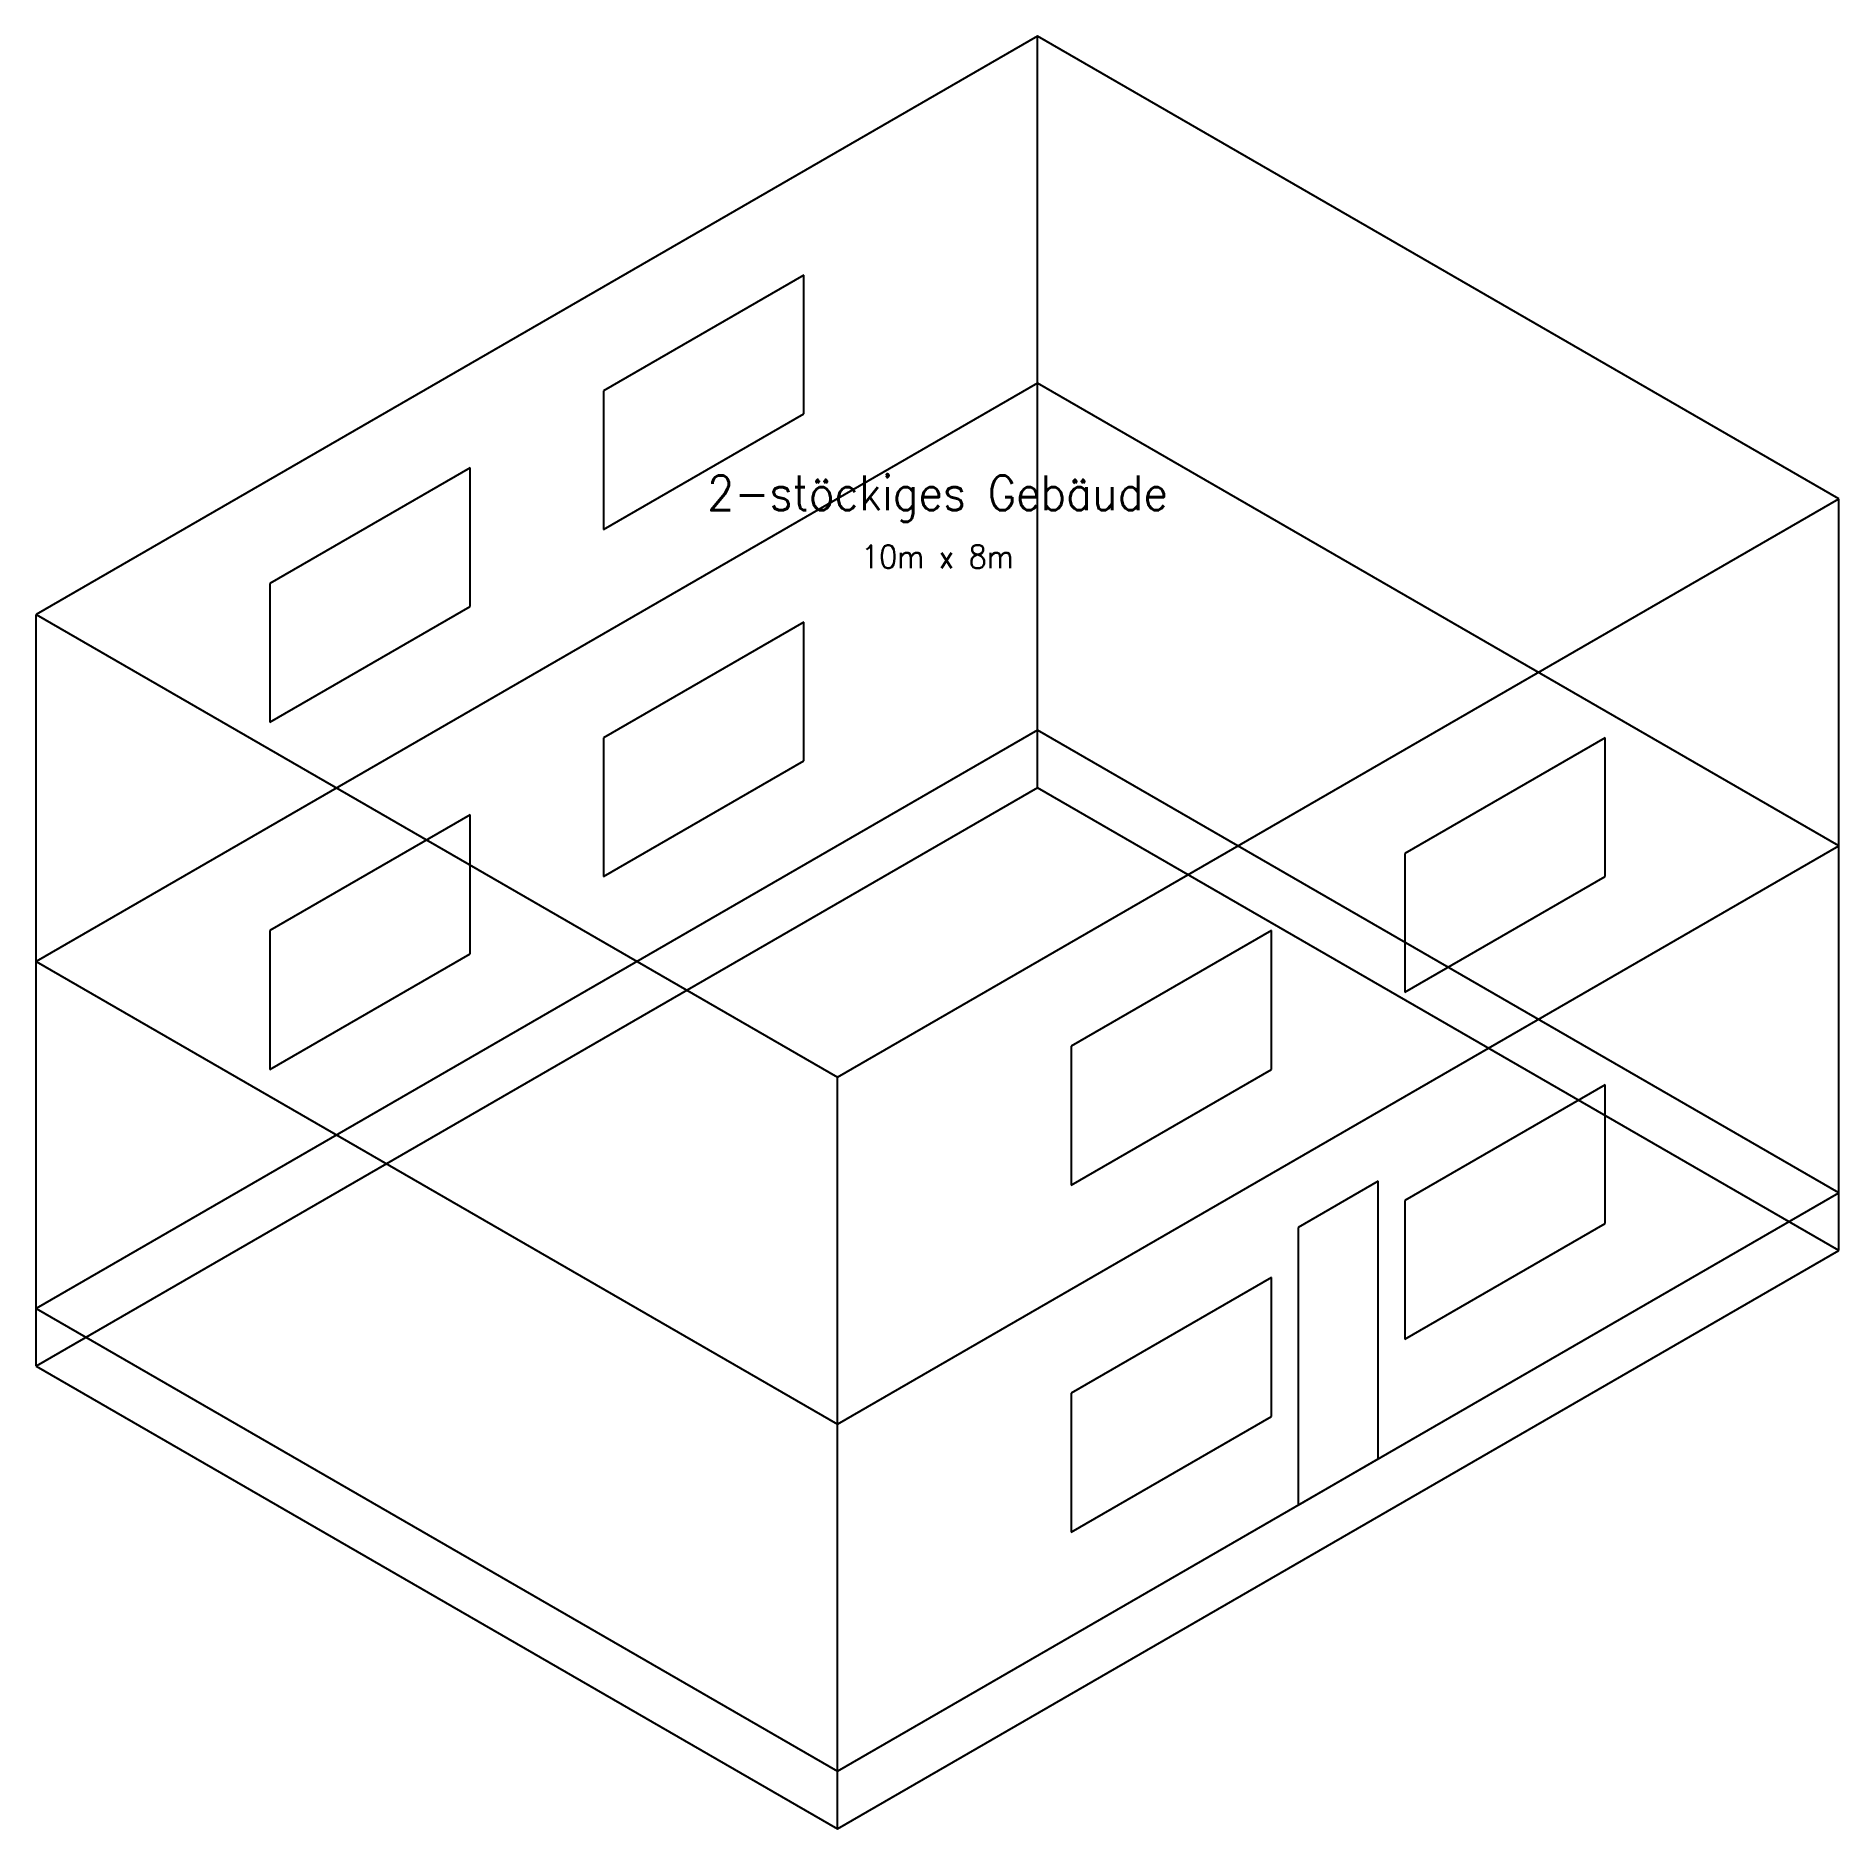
# Model space of a CAD drawing. Header units: metres. Extents: x -6928 to 8660, y 0 to 15500.
import ezdxf

# ---------------------------------------------------------------- set-up
doc = ezdxf.new("R2010")
doc.units = ezdxf.units.M
doc.layers.get('0').update_dxf_attribs({"lineweight": 25, "true_color": 0xffffff})
doc.styles.add('textstyle0', font='')
doc.styles.add('textstyle1', font='')
doc.styles.get('textstyle0').set_extended_font_data('Standard')
doc.styles.get('textstyle1').set_extended_font_data('Standard')

msp = doc.modelspace()

# ---------------------------------------------------------------- linework, layer by layer
for p, q in [((1732, 15500), (-6928, 10500)), ((1732, 15500), (-6928, 10500)), ((1732, 12500), (1732, 15500)), ((8660, 11500), (1732, 15500)), ((8660, 11500), (1732, 15500)), ((-289, 13433), (-2021, 12433)), ((-289, 12233), (-289, 13433)), ((1732, 12500), (-6928, 7500)), ((1732, 12500), (-6928, 7500)), ((1732, 9500), (1732, 12500)), ((8660, 8500), (1732, 12500)), ((8660, 8500), (1732, 12500)), ((-2021, 12433), (-2021, 11233)), ((-2021, 11233), (-289, 12233)), ((-3175, 11767), (-4907, 10767)), ((-3175, 10567), (-3175, 11767)), ((0, 6500), (8660, 11500)), ((0, 6500), (8660, 11500)), ((8660, 8500), (8660, 11500)), ((-4907, 10767), (-4907, 9567)), ((-6928, 7500), (-6928, 10500)), ((-6928, 10500), (0, 6500)), ((-6928, 10500), (0, 6500)), ((-4907, 9567), (-3175, 10567)), ((-289, 10433), (-2021, 9433)), ((-289, 9233), (-289, 10433)), ((1732, 9500), (-6928, 4500)), ((1732, 9500), (-6928, 4500)), ((-2021, 9433), (-2021, 8233)), ((1732, 9000), (1732, 9500)), ((8660, 5500), (1732, 9500)), ((8660, 5500), (1732, 9500)), ((6640, 9433), (4907, 8433)), ((6640, 8233), (6640, 9433)), ((-2021, 8233), (-289, 9233)), ((1732, 9000), (-6928, 4000)), ((8660, 5000), (1732, 9000)), ((-3175, 8767), (-4907, 7767)), ((-3175, 7567), (-3175, 8767)), ((0, 3500), (8660, 8500)), ((0, 3500), (8660, 8500)), ((4907, 8433), (4907, 7233)), ((8660, 5500), (8660, 8500)), ((4907, 7233), (6640, 8233)), ((-4907, 7767), (-4907, 6567)), ((3753, 7767), (2021, 6767)), ((3753, 6567), (3753, 7767)), ((-6928, 4500), (-6928, 7500)), ((-6928, 7500), (0, 3500)), ((-6928, 7500), (0, 3500)), ((-4907, 6567), (-3175, 7567)), ((2021, 6767), (2021, 5567)), ((2021, 5567), (3753, 6567)), ((0, 3500), (0, 6500)), ((6640, 6433), (4907, 5433)), ((6640, 5233), (6640, 6433)), ((0, 500), (8660, 5500)), ((0, 500), (8660, 5500)), ((4677, 5600), (3984, 5200)), ((4677, 3200), (4677, 5600)), ((8660, 5000), (8660, 5500)), ((4907, 5433), (4907, 4233)), ((3984, 5200), (3984, 2800)), ((4907, 4233), (6640, 5233)), ((0, 0), (8660, 5000)), ((3753, 4767), (2021, 3767)), ((3753, 3567), (3753, 4767)), ((-6928, 4000), (-6928, 4500)), ((-6928, 4500), (0, 500)), ((-6928, 4500), (0, 500)), ((-6928, 4000), (0, 0)), ((2021, 3767), (2021, 2567)), ((0, 500), (0, 3500)), ((2021, 2567), (3753, 3567)), ((3984, 2800), (4677, 3200)), ((0, 0), (0, 500))]:
    msp.add_line(p, q)

# ---------------------------------------------------------------- texts
at = {"attachment_point": 5}
for s, insert, char_height, style in [('2-stöckiges Gebäude', (866, 11500), 300, 'textstyle0'), ('10m x 8m', (866, 11000), 200, 'textstyle1')]:
    msp.add_mtext(s, dxfattribs=dict(at, insert=insert, char_height=char_height, style=style))

doc.saveas('drawing.dxf')
